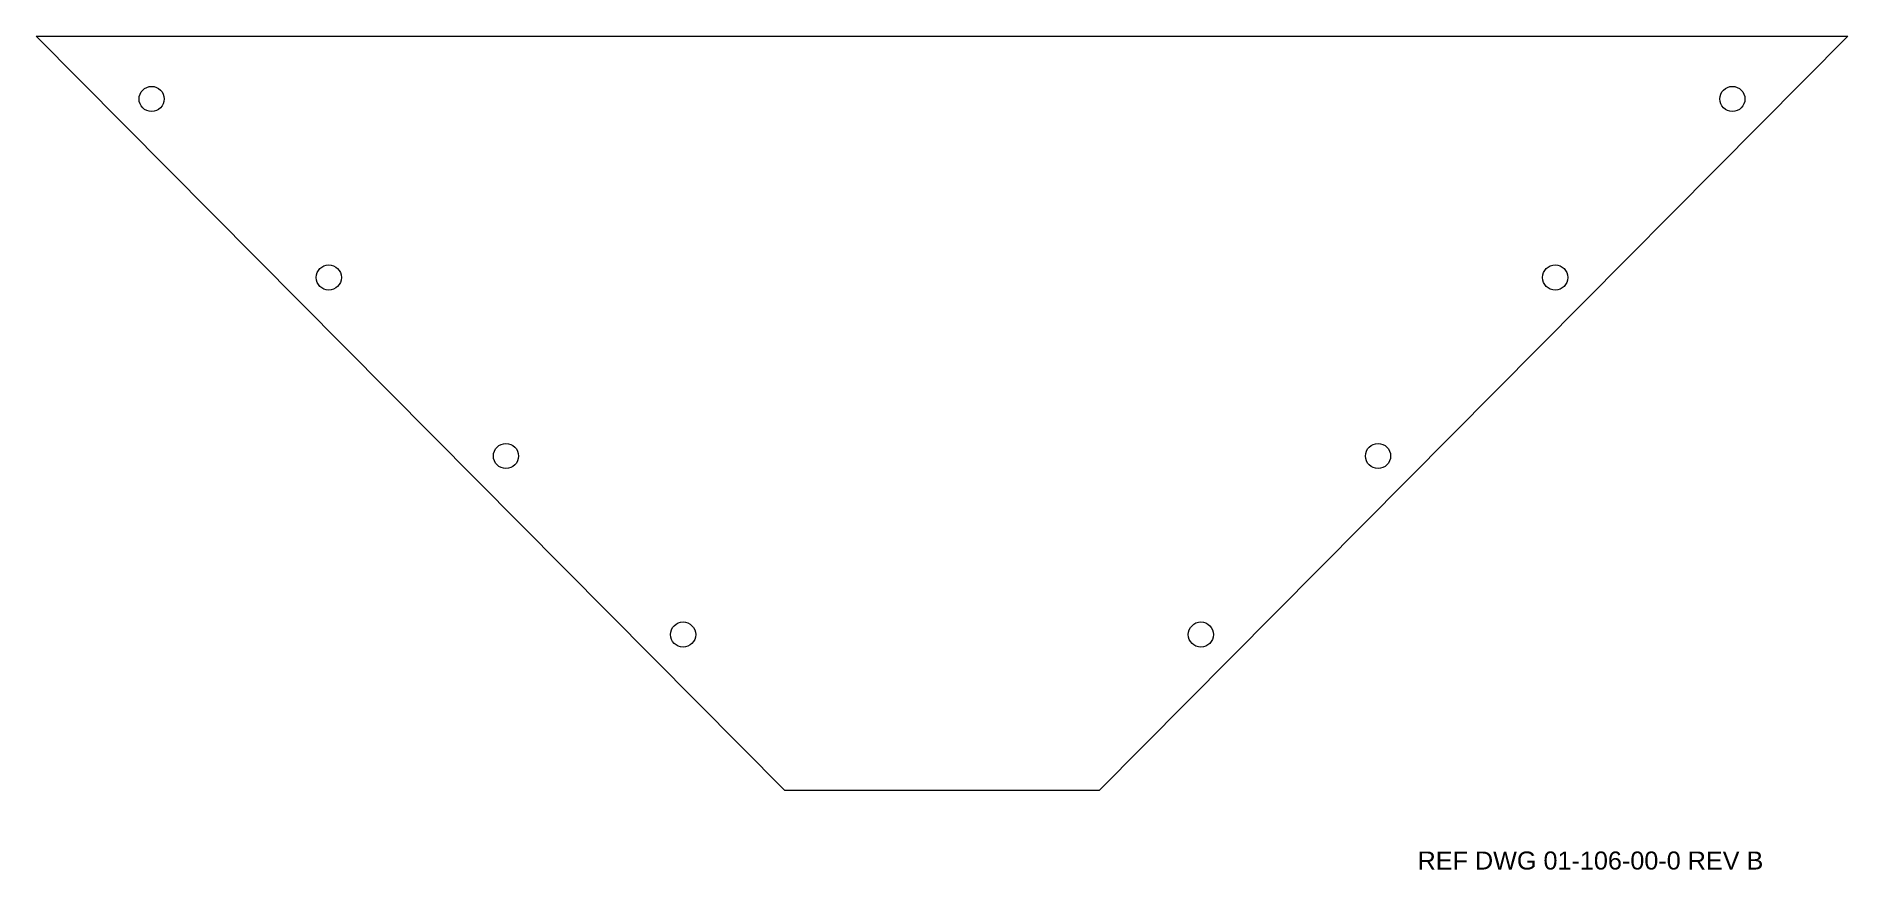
# Model space of a CAD drawing. Header units: inches. Extents: x -29.9 to 42.1, y -13.8 to 19.3.
import ezdxf

# ---------------------------------------------------------------- set-up
doc = ezdxf.new("R2010")
doc.units = ezdxf.units.IN
doc.header["$MEASUREMENT"] = 0
doc.layers.add('CONTINUOUS', color=7, linetype='Continuous', lineweight=0)
doc.layers.add('VISIBLE', color=7, linetype='Continuous', lineweight=0)
doc.styles.get("Standard").update_dxf_attribs({"font": 'txt', "height": 0.125})

msp = doc.modelspace()

# ---------------------------------------------------------------- linework, layer by layer
at = {"layer": 'VISIBLE'}
for p, q in [((-0.169, -10.689), (-29.919, 19.311)), ((-29.919, 19.311), (42.081, 19.311)), ((42.081, 19.311), (12.331, -10.689)), ((12.331, -10.689), (-0.169, -10.689))]:
    msp.add_line(p, q, dxfattribs=at)
for centre in [(-25.333, 16.817), (37.495, 16.817), (-18.292, 9.716), (30.454, 9.716), (-11.25, 2.616), (23.412, 2.616), (-4.209, -4.485), (16.371, -4.485)]:
    msp.add_circle(centre, 0.5, dxfattribs=at)

# ---------------------------------------------------------------- texts
at = {"layer": 'CONTINUOUS', "insert": (24.983, -13.113), "char_height": 0.71667, "attachment_point": 1}
msp.add_mtext('{\\fArial|b0|i0|c0|p0;\\C7;REF DWG 01-106-00-0 REV B}{\\fArial|b0|i0|c0|p0;\\C7;}', dxfattribs=at)

doc.saveas('drawing.dxf')
